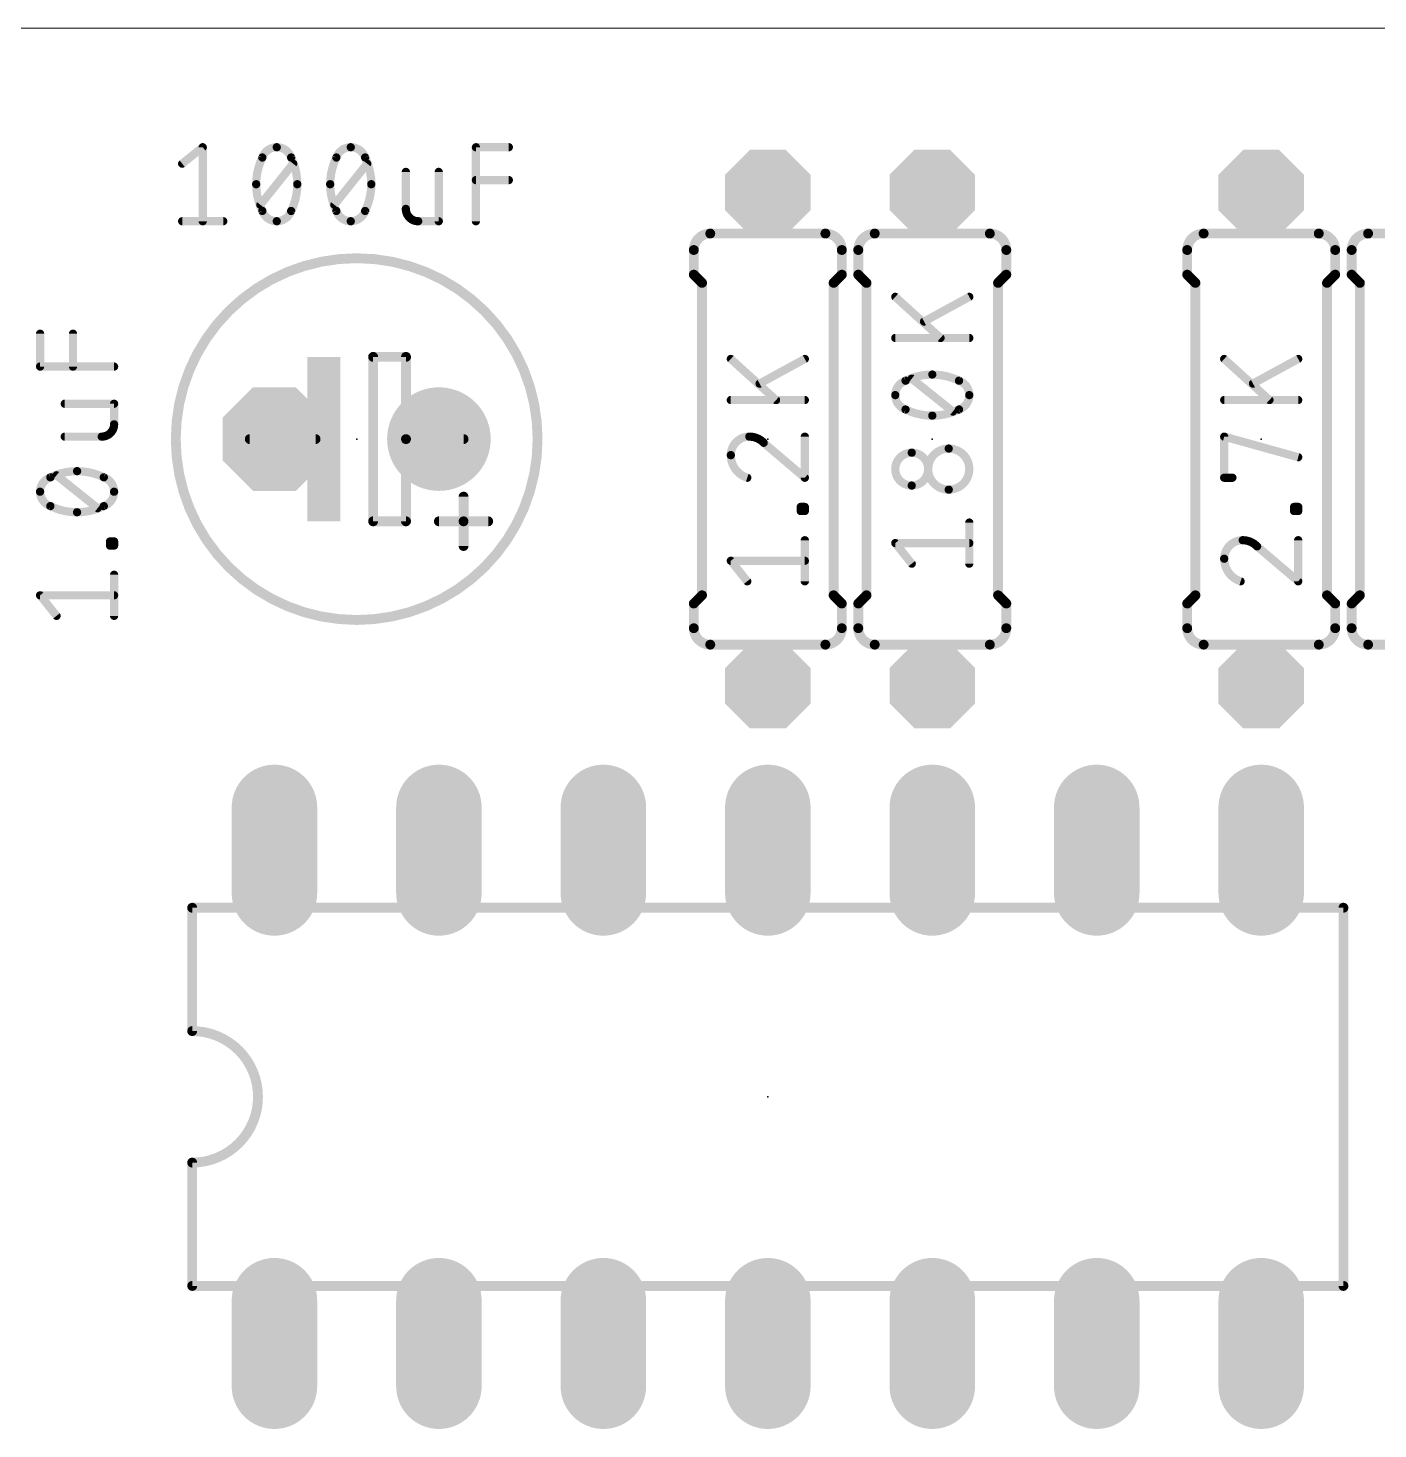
# Model space of a CAD drawing. Extents: x -0.1 to 59.2, y 0 to 90.2.
# Drawn here: x 19.69 to 40.54, y 68.53 to 90.17 of the extents above; entities that cross this region are included whole.
import ezdxf

# ---------------------------------------------------------------- set-up
doc = ezdxf.new("R2010")
doc.units = 0
for name, color, linetype in [('17', 110, 'CONTINUOUS'), ('20', 31, 'CONTINUOUS'), ('21', 253, 'CONTINUOUS'), ('23', 53, 'CONTINUOUS'), ('27', 253, 'CONTINUOUS'), ('51', 253, 'CONTINUOUS')]:
    doc.layers.add(name, color=color, linetype=linetype)

# ---------------------------------------------------------------- blocks, each defined once
blk = doc.blocks.new('RECT')
blk.add_solid([(-0.5, -0.5), (0.5, -0.5), (-0.5, 0.5), (0.5, 0.5)])
blk = doc.blocks.new('ROUNDP')
at = {"const_width": 0.5}
blk.add_lwpolyline([(0, -0.25, 1), (0, 0.25, 1), (0, -0.25)], format="xyb", dxfattribs=at)
blk = doc.blocks.new('OCTAGONP')
at = {"const_width": 0.5}
blk.add_lwpolyline([(-0.25, -0.1036), (-0.25, 0.1036), (-0.1036, 0.25), (0.1036, 0.25), (0.25, 0.1036), (0.25, -0.1036), (0.1036, -0.25), (-0.1036, -0.25), (-0.25, -0.1036), (-0.25, 0.1036)], dxfattribs=at)
blk = doc.blocks.new('LONGP100')
at = {"const_width": 1}
blk.add_lwpolyline([(-0.5, 0), (0.5, 0)], dxfattribs=at)
at = {"const_width": 0.5}
for points in [[(-0.5, 0.25, 1), (-0.5, -0.25)], [(0.5, -0.25, 1), (0.5, 0.25)]]:
    blk.add_lwpolyline(points, format="xyb", dxfattribs=at)

msp = doc.modelspace()

# ---------------------------------------------------------------- linework, layer by layer
at = {"layer": '20'}
msp.add_line((59.055, 90.17), (0, 90.16), dxfattribs=at)
at = {"layer": '21'}
for points, const_width in [([(30.226, 86.995, 0.4142), (29.972, 86.741)], 0.1524), ([(30.226, 86.9569, 1), (30.226, 87.0331)], 0.0762), ([(32.258, 86.741, 0.4142), (32.004, 86.995)], 0.1524), ([(32.004, 87.0331, 1), (32.004, 86.9569)], 0.0762), ([(32.766, 86.995, 0.4142), (32.512, 86.741)], 0.1524), ([(32.766, 86.9569, 1), (32.766, 87.0331)], 0.0762), ([(34.798, 86.741, 0.4142), (34.544, 86.995)], 0.1524), ([(34.544, 87.0331, 1), (34.544, 86.9569)], 0.0762), ([(37.846, 86.995, 0.4142), (37.592, 86.741)], 0.1524), ([(37.846, 86.9569, 1), (37.846, 87.0331)], 0.0762), ([(39.878, 86.741, 0.4142), (39.624, 86.995)], 0.1524), ([(39.624, 87.0331, 1), (39.624, 86.9569)], 0.0762), ([(40.386, 86.995, 0.4142), (40.132, 86.741)], 0.1524), ([(40.386, 86.9569, 1), (40.386, 87.0331)], 0.0762), ([(30.0101, 86.741, 1), (29.9339, 86.741)], 0.0762), ([(32.2961, 86.741, 1), (32.2199, 86.741)], 0.0762), ([(32.5501, 86.741, 1), (32.4739, 86.741)], 0.0762), ([(34.8361, 86.741, 1), (34.7599, 86.741)], 0.0762), ([(37.6301, 86.741, 1), (37.5539, 86.741)], 0.0762), ([(39.9161, 86.741, 1), (39.8399, 86.741)], 0.0762), ([(40.1701, 86.741, 1), (40.0939, 86.741)], 0.0762), ([(24.765, 81.026, 1), (24.765, 86.614, 1), (24.765, 81.026)], 0.1524), ([(29.9339, 86.741, 1), (30.0101, 86.741)], 0.0762), ([(32.2199, 86.741, 1), (32.2961, 86.741)], 0.0762), ([(32.4739, 86.741, 1), (32.5501, 86.741)], 0.0762), ([(34.7599, 86.741, 1), (34.8361, 86.741)], 0.0762), ([(37.5539, 86.741, 1), (37.6301, 86.741)], 0.0762), ([(39.8399, 86.741, 1), (39.9161, 86.741)], 0.0762), ([(40.0939, 86.741, 1), (40.1701, 86.741)], 0.0762), ([(29.9339, 86.36, 1), (30.0101, 86.36)], 0.0762), ([(29.9989, 86.3869, 1), (29.9451, 86.3331)], 0.0762), ([(32.2199, 86.36, 1), (32.2961, 86.36)], 0.0762), ([(32.2849, 86.3331, 1), (32.2311, 86.3869)], 0.0762), ([(32.4739, 86.36, 1), (32.5501, 86.36)], 0.0762), ([(32.5389, 86.3869, 1), (32.4851, 86.3331)], 0.0762), ([(34.7599, 86.36, 1), (34.8361, 86.36)], 0.0762), ([(34.8249, 86.3331, 1), (34.7711, 86.3869)], 0.0762), ([(37.5539, 86.36, 1), (37.6301, 86.36)], 0.0762), ([(37.6189, 86.3869, 1), (37.5651, 86.3331)], 0.0762), ([(39.8399, 86.36, 1), (39.9161, 86.36)], 0.0762), ([(39.9049, 86.3331, 1), (39.8511, 86.3869)], 0.0762), ([(40.0939, 86.36, 1), (40.1701, 86.36)], 0.0762), ([(40.1589, 86.3869, 1), (40.1051, 86.3331)], 0.0762), ([(30.1371, 86.233, 1), (30.0609, 86.233)], 0.0762), ([(30.0721, 86.2061, 1), (30.1259, 86.2599)], 0.0762), ([(32.1691, 86.233, 1), (32.0929, 86.233)], 0.0762), ([(32.1041, 86.2599, 1), (32.1579, 86.2061)], 0.0762), ([(32.6771, 86.233, 1), (32.6009, 86.233)], 0.0762), ([(32.6121, 86.2061, 1), (32.6659, 86.2599)], 0.0762), ([(34.7091, 86.233, 1), (34.6329, 86.233)], 0.0762), ([(34.6441, 86.2599, 1), (34.6979, 86.2061)], 0.0762), ([(37.7571, 86.233, 1), (37.6809, 86.233)], 0.0762), ([(37.6921, 86.2061, 1), (37.7459, 86.2599)], 0.0762), ([(39.7891, 86.233, 1), (39.7129, 86.233)], 0.0762), ([(39.7241, 86.2599, 1), (39.7779, 86.2061)], 0.0762), ([(40.2971, 86.233, 1), (40.2209, 86.233)], 0.0762), ([(40.2321, 86.2061, 1), (40.2859, 86.2599)], 0.0762), ([(26.4541, 82.931, 1), (26.3779, 82.931)], 0.0762), ([(26.035, 82.5881, 1), (26.035, 82.5119)], 0.0762), ([(26.416, 82.5881, 1), (26.416, 82.5119)], 0.0762), ([(26.4541, 82.55, 1), (26.3779, 82.55)], 0.0762), ([(26.3779, 82.55, 1), (26.4541, 82.55)], 0.0762), ([(26.416, 82.5119, 1), (26.416, 82.5881)], 0.0762), ([(26.797, 82.5119, 1), (26.797, 82.5881)], 0.0762), ([(26.3779, 82.169, 1), (26.4541, 82.169)], 0.0762), ([(30.0609, 81.407, 1), (30.1371, 81.407)], 0.0762), ([(30.1259, 81.3801, 1), (30.0721, 81.4339)], 0.0762), ([(32.0929, 81.407, 1), (32.1691, 81.407)], 0.0762), ([(32.1579, 81.4339, 1), (32.1041, 81.3801)], 0.0762), ([(32.6009, 81.407, 1), (32.6771, 81.407)], 0.0762), ([(32.6659, 81.3801, 1), (32.6121, 81.4339)], 0.0762), ([(34.6329, 81.407, 1), (34.7091, 81.407)], 0.0762), ([(34.6979, 81.4339, 1), (34.6441, 81.3801)], 0.0762), ([(37.6809, 81.407, 1), (37.7571, 81.407)], 0.0762), ([(37.7459, 81.3801, 1), (37.6921, 81.4339)], 0.0762), ([(39.7129, 81.407, 1), (39.7891, 81.407)], 0.0762), ([(39.7779, 81.4339, 1), (39.7241, 81.3801)], 0.0762), ([(40.2209, 81.407, 1), (40.2971, 81.407)], 0.0762), ([(40.2859, 81.3801, 1), (40.2321, 81.4339)], 0.0762), ([(30.0101, 81.28, 1), (29.9339, 81.28)], 0.0762), ([(29.9451, 81.3069, 1), (29.9989, 81.2531)], 0.0762), ([(32.2961, 81.28, 1), (32.2199, 81.28)], 0.0762), ([(32.2311, 81.2531, 1), (32.2849, 81.3069)], 0.0762), ([(32.5501, 81.28, 1), (32.4739, 81.28)], 0.0762), ([(32.4851, 81.3069, 1), (32.5389, 81.2531)], 0.0762), ([(34.8361, 81.28, 1), (34.7599, 81.28)], 0.0762), ([(34.7711, 81.2531, 1), (34.8249, 81.3069)], 0.0762), ([(37.6301, 81.28, 1), (37.5539, 81.28)], 0.0762), ([(37.5651, 81.3069, 1), (37.6189, 81.2531)], 0.0762), ([(39.9161, 81.28, 1), (39.8399, 81.28)], 0.0762), ([(39.8511, 81.2531, 1), (39.9049, 81.3069)], 0.0762), ([(40.1701, 81.28, 1), (40.0939, 81.28)], 0.0762), ([(40.1051, 81.3069, 1), (40.1589, 81.2531)], 0.0762), ([(29.972, 80.899, 0.4142), (30.226, 80.645)], 0.1524), ([(30.0101, 80.899, 1), (29.9339, 80.899)], 0.0762), ([(29.9339, 80.899, 1), (30.0101, 80.899)], 0.0762), ([(32.004, 80.645, 0.4142), (32.258, 80.899)], 0.1524), ([(32.2961, 80.899, 1), (32.2199, 80.899)], 0.0762), ([(32.2199, 80.899, 1), (32.2961, 80.899)], 0.0762), ([(32.512, 80.899, 0.4142), (32.766, 80.645)], 0.1524), ([(32.5501, 80.899, 1), (32.4739, 80.899)], 0.0762), ([(32.4739, 80.899, 1), (32.5501, 80.899)], 0.0762), ([(34.544, 80.645, 0.4142), (34.798, 80.899)], 0.1524), ([(34.8361, 80.899, 1), (34.7599, 80.899)], 0.0762), ([(34.7599, 80.899, 1), (34.8361, 80.899)], 0.0762), ([(37.592, 80.899, 0.4142), (37.846, 80.645)], 0.1524), ([(37.6301, 80.899, 1), (37.5539, 80.899)], 0.0762), ([(37.5539, 80.899, 1), (37.6301, 80.899)], 0.0762), ([(39.624, 80.645, 0.4142), (39.878, 80.899)], 0.1524), ([(39.9161, 80.899, 1), (39.8399, 80.899)], 0.0762), ([(39.8399, 80.899, 1), (39.9161, 80.899)], 0.0762), ([(40.132, 80.899, 0.4142), (40.386, 80.645)], 0.1524), ([(40.1701, 80.899, 1), (40.0939, 80.899)], 0.0762), ([(40.0939, 80.899, 1), (40.1701, 80.899)], 0.0762), ([(30.226, 80.6069, 1), (30.226, 80.6831)], 0.0762), ([(32.004, 80.6831, 1), (32.004, 80.6069)], 0.0762), ([(32.766, 80.6069, 1), (32.766, 80.6831)], 0.0762), ([(34.544, 80.6831, 1), (34.544, 80.6069)], 0.0762), ([(37.846, 80.6069, 1), (37.846, 80.6831)], 0.0762), ([(39.624, 80.6831, 1), (39.624, 80.6069)], 0.0762), ([(40.386, 80.6069, 1), (40.386, 80.6831)], 0.0762), ([(22.225, 76.6191, 1), (22.225, 76.5429)], 0.0762), ([(22.2631, 76.581, 1), (22.1869, 76.581)], 0.0762), ([(40.0431, 76.581, 1), (39.9669, 76.581)], 0.0762), ([(40.005, 76.5429, 1), (40.005, 76.6191)], 0.0762), ([(22.225, 72.644, 1), (22.225, 74.676)], 0.1524), ([(22.225, 74.7141, 1), (22.225, 74.6379)], 0.0762), ([(22.1869, 74.676, 1), (22.2631, 74.676)], 0.0762), ([(22.2631, 72.644, 1), (22.1869, 72.644)], 0.0762), ([(22.225, 72.6821, 1), (22.225, 72.6059)], 0.0762), ([(22.225, 70.7771, 1), (22.225, 70.7009)], 0.0762), ([(22.1869, 70.739, 1), (22.2631, 70.739)], 0.0762), ([(39.9669, 70.739, 1), (40.0431, 70.739)], 0.0762), ([(40.005, 70.7009, 1), (40.005, 70.7771)], 0.0762)]:
    msp.add_lwpolyline(points, format="xyb", dxfattribs=dict(at, const_width=const_width))
at = {"layer": '21', "const_width": 0.1524}
for points in [[(29.972, 86.741), (29.972, 86.36)], [(32.258, 86.741), (32.258, 86.36)], [(32.512, 86.741), (32.512, 86.36)], [(34.798, 86.741), (34.798, 86.36)], [(37.592, 86.741), (37.592, 86.36)], [(39.878, 86.741), (39.878, 86.36)], [(40.132, 86.741), (40.132, 86.36)], [(30.099, 86.233), (29.972, 86.36)], [(32.131, 86.233), (32.258, 86.36)], [(32.639, 86.233), (32.512, 86.36)], [(34.671, 86.233), (34.798, 86.36)], [(37.719, 86.233), (37.592, 86.36)], [(39.751, 86.233), (39.878, 86.36)], [(40.259, 86.233), (40.132, 86.36)], [(30.099, 86.233), (30.099, 81.407)], [(32.131, 86.233), (32.131, 81.407)], [(32.639, 81.407), (32.639, 86.233)], [(34.671, 81.407), (34.671, 86.233)], [(37.719, 86.233), (37.719, 81.407)], [(39.751, 86.233), (39.751, 81.407)], [(40.259, 86.233), (40.259, 81.407)], [(26.416, 82.931), (26.416, 82.55)], [(26.416, 82.55), (26.035, 82.55)], [(26.797, 82.55), (26.416, 82.55)], [(26.416, 82.55), (26.416, 82.169)], [(30.099, 81.407), (29.972, 81.28)], [(32.131, 81.407), (32.258, 81.28)], [(32.639, 81.407), (32.512, 81.28)], [(34.671, 81.407), (34.798, 81.28)], [(37.719, 81.407), (37.592, 81.28)], [(39.751, 81.407), (39.878, 81.28)], [(40.259, 81.407), (40.132, 81.28)], [(29.972, 80.899), (29.972, 81.28)], [(32.258, 80.899), (32.258, 81.28)], [(32.512, 80.899), (32.512, 81.28)], [(34.798, 80.899), (34.798, 81.28)], [(37.592, 80.899), (37.592, 81.28)], [(39.878, 80.899), (39.878, 81.28)], [(40.132, 80.899), (40.132, 81.28)], [(40.005, 76.581), (22.225, 76.581)], [(22.225, 76.581), (22.225, 74.676)], [(40.005, 76.581), (40.005, 70.739)], [(22.225, 70.739), (22.225, 72.644)], [(22.225, 70.739), (40.005, 70.739)]]:
    msp.add_lwpolyline(points, dxfattribs=at)
at = {"layer": '23'}
for p in [(24.765, 83.82), (31.115, 83.82), (33.655, 83.82), (38.735, 83.82), (31.115, 73.66)]:
    msp.add_point(p, dxfattribs=at)
at = {"layer": '27', "const_width": 0.127}
for points in [[(22.0701, 88.0745), (22.3876, 88.3285)], [(22.3876, 88.3285), (22.3876, 87.1855)], [(26.6065, 87.1855), (26.6065, 88.3285)], [(26.6065, 88.3285), (27.1145, 88.3285)], [(23.2766, 87.4395), (23.7846, 88.0745)], [(24.4196, 87.4395), (24.9276, 88.0745)], [(25.5245, 87.9475), (25.5245, 87.376)], [(26.0325, 87.1855), (26.0325, 87.9475)], [(26.6065, 87.8205), (27.1145, 87.8205)], [(22.0701, 87.1855), (22.7051, 87.1855)], [(25.715, 87.1855), (26.0325, 87.1855)], [(33.0835, 86.0171), (33.782, 85.3821)], [(34.2265, 86.0171), (33.528, 85.6361)], [(19.8755, 84.9401), (19.8755, 85.4481)], [(20.3835, 84.9401), (20.3835, 85.4481)], [(34.2265, 85.3821), (33.0835, 85.3821)], [(30.5435, 85.0583), (31.242, 84.4233)], [(31.6865, 85.0583), (30.988, 84.6773)], [(38.1635, 85.0583), (38.862, 84.4233)], [(39.3065, 85.0583), (38.608, 84.6773)], [(21.0185, 84.9401), (19.8755, 84.9401)], [(33.9725, 84.2455), (33.3375, 84.7535)], [(21.0185, 84.3661), (20.2565, 84.3661)], [(21.0185, 84.0486), (21.0185, 84.3661)], [(31.6865, 84.4233), (30.5435, 84.4233)], [(39.3065, 84.4233), (38.1635, 84.4233)], [(20.2565, 83.8581), (20.828, 83.8581)], [(31.0515, 83.7629), (31.6865, 83.2231)], [(31.6865, 83.2231), (31.6865, 83.8581)], [(38.1635, 83.2231), (38.1635, 83.8581)], [(38.1635, 83.8581), (39.3065, 83.5406)], [(20.7645, 82.7532), (20.1295, 83.2612)], [(38.2905, 83.2231), (38.1635, 83.2231)], [(31.623, 82.7088), (31.623, 82.7722)], [(31.623, 82.7722), (31.6865, 82.7722)], [(31.6865, 82.7088), (31.623, 82.7088)], [(31.6865, 82.7722), (31.6865, 82.7088)], [(39.243, 82.7088), (39.243, 82.7722)], [(39.243, 82.7722), (39.3065, 82.7722)], [(39.3065, 82.7088), (39.243, 82.7088)], [(39.3065, 82.7722), (39.3065, 82.7088)], [(34.2265, 81.8959), (34.2265, 82.531)], [(20.955, 82.1754), (20.955, 82.2388)], [(20.955, 82.2388), (21.0185, 82.2388)], [(21.0185, 82.1754), (20.955, 82.1754)], [(21.0185, 82.2388), (21.0185, 82.1754)], [(31.6865, 81.6229), (31.6865, 82.2579)], [(33.3375, 81.8959), (33.0835, 82.2135)], [(33.0835, 82.2135), (34.2265, 82.2135)], [(39.3065, 81.6229), (39.3065, 82.2579)], [(38.6715, 82.1626), (39.3065, 81.6229)], [(30.7975, 81.6229), (30.5435, 81.9404)], [(30.5435, 81.9404), (31.6865, 81.9404)], [(21.0185, 81.0895), (21.0185, 81.7245)], [(20.1295, 81.0895), (19.8755, 81.407)], [(19.8755, 81.407), (21.0185, 81.407)]]:
    msp.add_lwpolyline(points, dxfattribs=at)
at = {"layer": '27'}
for points, const_width in [([(22.4193, 88.3285, 1), (22.3558, 88.3285)], 0.0635), ([(22.4074, 88.3037, 1), (22.3677, 88.3533)], 0.0635), ([(23.5306, 88.3285, 0.3205), (23.3083, 88.1698)], 0.127), ([(23.7528, 88.1698, 0.3205), (23.5306, 88.3285)], 0.127), ([(23.5306, 88.3603, 1), (23.5306, 88.2968)], 0.0635), ([(23.5306, 88.2968, 1), (23.5306, 88.3603)], 0.0635), ([(24.6736, 88.3285, 0.3205), (24.4513, 88.1698)], 0.127), ([(24.8958, 88.1698, 0.3205), (24.6736, 88.3285)], 0.127), ([(24.6736, 88.3603, 1), (24.6736, 88.2968)], 0.0635), ([(24.6736, 88.2968, 1), (24.6736, 88.3603)], 0.0635), ([(26.6065, 88.3603, 1), (26.6065, 88.2968)], 0.0635), ([(26.6382, 88.3285, 1), (26.5748, 88.3285)], 0.0635), ([(27.1145, 88.2968, 1), (27.1145, 88.3603)], 0.0635), ([(22.0502, 88.0993, 1), (22.0899, 88.0497)], 0.0635), ([(23.3083, 88.1698, 0.1139), (23.2131, 87.757)], 0.127), ([(23.2783, 88.18, 1), (23.3383, 88.1595)], 0.0635), ([(23.3369, 88.1558, 1), (23.2798, 88.1837)], 0.0635), ([(23.8481, 87.757, 0.1139), (23.7528, 88.1698)], 0.127), ([(23.7814, 88.1837, 1), (23.7243, 88.1558)], 0.0635), ([(23.7228, 88.1595, 1), (23.7828, 88.18)], 0.0635), ([(23.8094, 88.0547, 1), (23.7598, 88.0943)], 0.0635), ([(24.4513, 88.1698, 0.1139), (24.3561, 87.757)], 0.127), ([(24.4213, 88.18, 1), (24.4813, 88.1595)], 0.0635), ([(24.4799, 88.1558, 1), (24.4228, 88.1837)], 0.0635), ([(24.9911, 87.757, 0.1139), (24.8958, 88.1698)], 0.127), ([(24.9244, 88.1837, 1), (24.8673, 88.1558)], 0.0635), ([(24.8658, 88.1595, 1), (24.9258, 88.18)], 0.0635), ([(24.9524, 88.0547, 1), (24.9028, 88.0943)], 0.0635), ([(25.5562, 87.9475, 1), (25.4927, 87.9475)], 0.0635), ([(26.0642, 87.9475, 1), (26.0007, 87.9475)], 0.0635), ([(26.6065, 87.8523, 1), (26.6065, 87.7888)], 0.0635), ([(27.1145, 87.7888, 1), (27.1145, 87.8523)], 0.0635), ([(23.2131, 87.757, 0.1139), (23.3083, 87.3443)], 0.127), ([(23.2448, 87.757, 1), (23.1813, 87.757)], 0.0635), ([(23.1813, 87.757, 1), (23.2448, 87.757)], 0.0635), ([(23.7528, 87.3443, 0.1139), (23.8481, 87.757)], 0.127), ([(23.8798, 87.757, 1), (23.8163, 87.757)], 0.0635), ([(23.8163, 87.757, 1), (23.8798, 87.757)], 0.0635), ([(24.3561, 87.757, 0.1139), (24.4513, 87.3443)], 0.127), ([(24.3878, 87.757, 1), (24.3243, 87.757)], 0.0635), ([(24.3243, 87.757, 1), (24.3878, 87.757)], 0.0635), ([(24.8958, 87.3443, 0.1139), (24.9911, 87.757)], 0.127), ([(25.0228, 87.757, 1), (24.9593, 87.757)], 0.0635), ([(24.9593, 87.757, 1), (25.0228, 87.757)], 0.0635), ([(23.2518, 87.4593, 1), (23.3014, 87.4197)], 0.0635), ([(24.3948, 87.4593, 1), (24.4444, 87.4197)], 0.0635), ([(25.5245, 87.376, 0.4142), (25.715, 87.1855)], 0.127), ([(25.5562, 87.376, 1), (25.4927, 87.376)], 0.0635), ([(22.0701, 87.2173, 1), (22.0701, 87.1538)], 0.0635), ([(22.3558, 87.1855, 1), (22.4193, 87.1855)], 0.0635), ([(22.7051, 87.1538, 1), (22.7051, 87.2173)], 0.0635), ([(23.3083, 87.3443, 0.3205), (23.5306, 87.1855)], 0.127), ([(23.3383, 87.3545, 1), (23.2783, 87.334)], 0.0635), ([(23.2798, 87.3303, 1), (23.3369, 87.3582)], 0.0635), ([(23.5306, 87.1855, 0.3205), (23.7528, 87.3443)], 0.127), ([(23.5306, 87.2173, 1), (23.5306, 87.1538)], 0.0635), ([(23.5306, 87.1538, 1), (23.5306, 87.2173)], 0.0635), ([(23.7243, 87.3582, 1), (23.7814, 87.3303)], 0.0635), ([(23.7828, 87.334, 1), (23.7228, 87.3545)], 0.0635), ([(24.4513, 87.3443, 0.3205), (24.6736, 87.1855)], 0.127), ([(24.4813, 87.3545, 1), (24.4213, 87.334)], 0.0635), ([(24.4228, 87.3303, 1), (24.4799, 87.3582)], 0.0635), ([(24.6736, 87.1855, 0.3205), (24.8958, 87.3443)], 0.127), ([(24.6736, 87.2173, 1), (24.6736, 87.1538)], 0.0635), ([(24.6736, 87.1538, 1), (24.6736, 87.2173)], 0.0635), ([(24.8673, 87.3582, 1), (24.9244, 87.3303)], 0.0635), ([(24.9258, 87.334, 1), (24.8658, 87.3545)], 0.0635), ([(25.4927, 87.376, 1), (25.5562, 87.376)], 0.0635), ([(25.715, 87.2173, 1), (25.715, 87.1538)], 0.0635), ([(25.715, 87.1538, 1), (25.715, 87.2173)], 0.0635), ([(26.0007, 87.1855, 1), (26.0642, 87.1855)], 0.0635), ([(26.0325, 87.1538, 1), (26.0325, 87.2173)], 0.0635), ([(26.5748, 87.1855, 1), (26.6382, 87.1855)], 0.0635), ([(33.1049, 86.0406, 1), (33.0621, 85.9936)], 0.0635), ([(34.2417, 85.9892, 1), (34.2113, 86.045)], 0.0635), ([(19.9073, 85.4481, 1), (19.8438, 85.4481)], 0.0635), ([(20.4153, 85.4481, 1), (20.3518, 85.4481)], 0.0635), ([(33.5128, 85.664, 1), (33.5432, 85.6082)], 0.0635), ([(33.0835, 85.4139, 1), (33.0835, 85.3504)], 0.0635), ([(33.7606, 85.3586, 1), (33.8034, 85.4056)], 0.0635), ([(34.2265, 85.3504, 1), (34.2265, 85.4139)], 0.0635), ([(30.5649, 85.0817, 1), (30.5221, 85.0348)], 0.0635), ([(31.7017, 85.0304, 1), (31.6713, 85.0861)], 0.0635), ([(38.1849, 85.0817, 1), (38.1421, 85.0348)], 0.0635), ([(39.3217, 85.0304, 1), (39.2913, 85.0861)], 0.0635), ([(19.8755, 84.9719, 1), (19.8755, 84.9084)], 0.0635), ([(19.8438, 84.9401, 1), (19.9073, 84.9401)], 0.0635), ([(20.3518, 84.9401, 1), (20.4153, 84.9401)], 0.0635), ([(21.0185, 84.9084, 1), (21.0185, 84.9719)], 0.0635), ([(33.655, 84.817, 0.1139), (33.2422, 84.7217)], 0.127), ([(34.0678, 84.7217, 0.1139), (33.655, 84.817)], 0.127), ([(33.655, 84.8487, 1), (33.655, 84.7852)], 0.0635), ([(33.655, 84.7852, 1), (33.655, 84.8487)], 0.0635), ([(30.9728, 84.7051, 1), (31.0032, 84.6494)], 0.0635), ([(33.2422, 84.7217, 0.3205), (33.0835, 84.4995)], 0.127), ([(33.2283, 84.7502, 1), (33.2562, 84.6932)], 0.0635), ([(33.2525, 84.6917, 1), (33.232, 84.7517)], 0.0635), ([(33.3573, 84.7782, 1), (33.3177, 84.7287)], 0.0635), ([(34.2265, 84.4995, 0.3205), (34.0678, 84.7217)], 0.127), ([(34.078, 84.7517, 1), (34.0575, 84.6917)], 0.0635), ([(34.0538, 84.6932, 1), (34.0817, 84.7502)], 0.0635), ([(38.5928, 84.7051, 1), (38.6232, 84.6494)], 0.0635), ([(20.2565, 84.3979, 1), (20.2565, 84.3344)], 0.0635), ([(21.0502, 84.3661, 1), (20.9868, 84.3661)], 0.0635), ([(21.0185, 84.3344, 1), (21.0185, 84.3979)], 0.0635), ([(30.5435, 84.455, 1), (30.5435, 84.3915)], 0.0635), ([(31.2206, 84.3998, 1), (31.2634, 84.4467)], 0.0635), ([(31.6865, 84.3915, 1), (31.6865, 84.455)], 0.0635), ([(33.0835, 84.4995, 0.3205), (33.2422, 84.2772)], 0.127), ([(33.1153, 84.4994, 1), (33.0517, 84.4995)], 0.0635), ([(33.0517, 84.4994, 1), (33.1153, 84.4995)], 0.0635), ([(34.0678, 84.2772, 0.3205), (34.2265, 84.4995)], 0.127), ([(34.2583, 84.4995, 1), (34.1947, 84.4994)], 0.0635), ([(34.1947, 84.4995, 1), (34.2583, 84.4994)], 0.0635), ([(38.1635, 84.455, 1), (38.1635, 84.3915)], 0.0635), ([(38.8406, 84.3998, 1), (38.8834, 84.4467)], 0.0635), ([(39.3065, 84.3915, 1), (39.3065, 84.455)], 0.0635), ([(33.2422, 84.2772, 0.1139), (33.655, 84.182)], 0.127), ([(33.2562, 84.3057, 1), (33.2283, 84.2487)], 0.0635), ([(33.232, 84.2472, 1), (33.2525, 84.3072)], 0.0635), ([(33.655, 84.182, 0.1139), (34.0678, 84.2772)], 0.127), ([(33.655, 84.2137, 1), (33.655, 84.1502)], 0.0635), ([(33.655, 84.1502, 1), (33.655, 84.2137)], 0.0635), ([(33.9527, 84.2207, 1), (33.9923, 84.2702)], 0.0635), ([(34.0575, 84.3072, 1), (34.078, 84.2472)], 0.0635), ([(34.0817, 84.2487, 1), (34.0538, 84.3057)], 0.0635), ([(20.828, 83.8581, 0.4142), (21.0185, 84.0486)], 0.127), ([(21.0502, 84.0486, 1), (20.9868, 84.0486)], 0.0635), ([(20.9868, 84.0486, 1), (21.0502, 84.0486)], 0.0635), ([(20.2565, 83.8899, 1), (20.2565, 83.8264)], 0.0635), ([(20.828, 83.8899, 1), (20.828, 83.8264)], 0.0635), ([(20.828, 83.8264, 1), (20.828, 83.8899)], 0.0635), ([(30.8293, 83.8581, 0.4142), (30.5435, 83.5724)], 0.127), ([(31.0515, 83.7629, 0.2053), (30.8293, 83.8581)], 0.127), ([(30.8292, 83.8898, 1), (30.8293, 83.8264)], 0.0635), ([(30.8293, 83.8264, 1), (30.8293, 83.8899)], 0.0635), ([(31.0721, 83.787, 1), (31.0309, 83.7387)], 0.0635), ([(31.0285, 83.741, 1), (31.0745, 83.7847)], 0.0635), ([(31.7183, 83.8581, 1), (31.6548, 83.8581)], 0.0635), ([(38.1953, 83.8581, 1), (38.1317, 83.8581)], 0.0635), ([(38.172, 83.8887, 1), (38.155, 83.8275)], 0.0635), ([(30.5435, 83.5724, 0.3252), (30.7975, 83.2231)], 0.127), ([(30.5753, 83.5723, 1), (30.5118, 83.5724)], 0.0635), ([(30.5118, 83.5724, 1), (30.5753, 83.5724)], 0.0635), ([(33.3375, 83.6105, 1), (33.3375, 83.1025)], 0.127), ([(33.3375, 83.1025, 1), (33.3375, 83.6105)], 0.127), ([(33.3375, 83.6422, 1), (33.3375, 83.5787)], 0.0635), ([(33.3375, 83.5787, 1), (33.3375, 83.6422)], 0.0635), ([(33.909, 83.674, 1), (33.909, 83.0389)], 0.127), ([(33.909, 83.0389, 1), (33.909, 83.674)], 0.127), ([(33.909, 83.7057, 1), (33.909, 83.6422)], 0.0635), ([(33.909, 83.6422, 1), (33.909, 83.7057)], 0.0635), ([(39.298, 83.51, 1), (39.315, 83.5712)], 0.0635), ([(20.447, 83.3247, 0.1139), (20.0343, 83.2294)], 0.127), ([(20.1493, 83.286, 1), (20.1097, 83.2364)], 0.0635), ([(20.8598, 83.2294, 0.1139), (20.447, 83.3247)], 0.127), ([(20.447, 83.3565, 1), (20.447, 83.293)], 0.0635), ([(20.447, 83.293, 1), (20.447, 83.3565)], 0.0635), ([(20.0343, 83.2294, 0.3205), (19.8755, 83.0072)], 0.127), ([(20.0203, 83.258, 1), (20.0482, 83.2009)], 0.0635), ([(20.0445, 83.1994, 1), (20.024, 83.2595)], 0.0635), ([(20.87, 83.2595, 1), (20.8495, 83.1994)], 0.0635), ([(21.0185, 83.0072, 0.3205), (20.8598, 83.2294)], 0.127), ([(20.8458, 83.2009, 1), (20.8737, 83.258)], 0.0635), ([(30.7877, 83.1929, 1), (30.8073, 83.2533)], 0.0635), ([(31.6548, 83.2231, 1), (31.7183, 83.2231)], 0.0635), ([(31.6659, 83.1989, 1), (31.7071, 83.2473)], 0.0635), ([(33.3375, 83.1342, 1), (33.3375, 83.0707)], 0.0635), ([(33.3375, 83.0707, 1), (33.3375, 83.1342)], 0.0635), ([(33.909, 83.0707, 1), (33.909, 83.0072)], 0.0635), ([(33.909, 83.0072, 1), (33.909, 83.0707)], 0.0635), ([(38.1635, 83.2549, 1), (38.1635, 83.1913)], 0.0635), ([(38.1317, 83.2231, 1), (38.1953, 83.2231)], 0.0635), ([(38.2905, 83.1913, 1), (38.2905, 83.2549)], 0.0635), ([(19.8755, 83.0072, 0.3205), (20.0343, 82.785)], 0.127), ([(19.9073, 83.0072, 1), (19.8438, 83.0072)], 0.0635), ([(19.8438, 83.0072, 1), (19.9073, 83.0072)], 0.0635), ([(20.8598, 82.785, 0.3205), (21.0185, 83.0072)], 0.127), ([(21.0502, 83.0072, 1), (20.9868, 83.0072)], 0.0635), ([(20.9868, 83.0072, 1), (21.0502, 83.0072)], 0.0635), ([(20.0482, 82.8135, 1), (20.0203, 82.7564)], 0.0635), ([(20.0343, 82.785, 0.1139), (20.447, 82.6897)], 0.127), ([(20.024, 82.7549, 1), (20.0445, 82.815)], 0.0635), ([(20.447, 82.7215, 1), (20.447, 82.6579)], 0.0635), ([(20.447, 82.6897, 0.1139), (20.8598, 82.785)], 0.127), ([(20.447, 82.6579, 1), (20.447, 82.7215)], 0.0635), ([(20.7447, 82.7284, 1), (20.7843, 82.778)], 0.0635), ([(20.8495, 82.815, 1), (20.87, 82.7549)], 0.0635), ([(20.8737, 82.7564, 1), (20.8458, 82.8135)], 0.0635), ([(31.623, 82.804, 1), (31.623, 82.7405)], 0.0635), ([(31.6547, 82.7722, 1), (31.5913, 82.7722)], 0.0635), ([(31.623, 82.7405, 1), (31.623, 82.677)], 0.0635), ([(31.5913, 82.7088, 1), (31.6547, 82.7088)], 0.0635), ([(31.7183, 82.7722, 1), (31.6548, 82.7722)], 0.0635), ([(31.6548, 82.7088, 1), (31.7183, 82.7088)], 0.0635), ([(31.6865, 82.7405, 1), (31.6865, 82.804)], 0.0635), ([(31.6865, 82.677, 1), (31.6865, 82.7405)], 0.0635), ([(39.2748, 82.7722, 1), (39.2112, 82.7722)], 0.0635), ([(39.2112, 82.7088, 1), (39.2748, 82.7088)], 0.0635), ([(39.243, 82.804, 1), (39.243, 82.7405)], 0.0635), ([(39.243, 82.7405, 1), (39.243, 82.677)], 0.0635), ([(39.3383, 82.7722, 1), (39.2747, 82.7722)], 0.0635), ([(39.2747, 82.7088, 1), (39.3383, 82.7088)], 0.0635), ([(39.3065, 82.7405, 1), (39.3065, 82.804)], 0.0635), ([(39.3065, 82.677, 1), (39.3065, 82.7405)], 0.0635), ([(34.2583, 82.531, 1), (34.1947, 82.531)], 0.0635), ([(20.955, 82.2706, 1), (20.955, 82.2071)], 0.0635), ([(20.955, 82.2071, 1), (20.955, 82.1436)], 0.0635), ([(20.9868, 82.2388, 1), (20.9233, 82.2388)], 0.0635), ([(21.0502, 82.2388, 1), (20.9868, 82.2388)], 0.0635), ([(21.0185, 82.2071, 1), (21.0185, 82.2706)], 0.0635), ([(21.0185, 82.1436, 1), (21.0185, 82.2071)], 0.0635), ([(31.7183, 82.2579, 1), (31.6548, 82.2579)], 0.0635), ([(33.1083, 82.2333, 1), (33.0587, 82.1936)], 0.0635), ([(33.0835, 82.2452, 1), (33.0835, 82.1817)], 0.0635), ([(34.2265, 82.1817, 1), (34.2265, 82.2452)], 0.0635), ([(38.4492, 82.2579, 0.4142), (38.1635, 81.9721)], 0.127), ([(38.6715, 82.1626, 0.2053), (38.4492, 82.2579)], 0.127), ([(38.4492, 82.2896, 1), (38.4493, 82.2262)], 0.0635), ([(38.4492, 82.2262, 1), (38.4492, 82.2897)], 0.0635), ([(39.3383, 82.2579, 1), (39.2747, 82.2579)], 0.0635), ([(20.9233, 82.1754, 1), (20.9868, 82.1754)], 0.0635), ([(20.9868, 82.1754, 1), (21.0502, 82.1754)], 0.0635), ([(38.1953, 81.9721, 1), (38.1317, 81.9722)], 0.0635), ([(38.1635, 81.9721, 0.3252), (38.4175, 81.6229)], 0.127), ([(38.6921, 82.1868, 1), (38.6509, 82.1385)], 0.0635), ([(38.6485, 82.1408, 1), (38.6945, 82.1845)], 0.0635), ([(30.5435, 81.9722, 1), (30.5435, 81.9087)], 0.0635), ([(30.5683, 81.9602, 1), (30.5187, 81.9206)], 0.0635), ([(31.6865, 81.9087, 1), (31.6865, 81.9722)], 0.0635), ([(33.3127, 81.8761, 1), (33.3623, 81.9158)], 0.0635), ([(34.1947, 81.8959, 1), (34.2583, 81.8959)], 0.0635), ([(38.1317, 81.9721, 1), (38.1953, 81.9721)], 0.0635), ([(21.0502, 81.7245, 1), (20.9868, 81.7245)], 0.0635), ([(30.7727, 81.6031, 1), (30.8223, 81.6427)], 0.0635), ([(31.6548, 81.6229, 1), (31.7183, 81.6229)], 0.0635), ([(38.4077, 81.5927, 1), (38.4273, 81.6531)], 0.0635), ([(39.2747, 81.6229, 1), (39.3383, 81.6229)], 0.0635), ([(39.2859, 81.5987, 1), (39.3271, 81.6471)], 0.0635), ([(19.8755, 81.4388, 1), (19.8755, 81.3753)], 0.0635), ([(19.9003, 81.4268, 1), (19.8507, 81.3872)], 0.0635), ([(21.0185, 81.3753, 1), (21.0185, 81.4388)], 0.0635), ([(20.1047, 81.0697, 1), (20.1543, 81.1093)], 0.0635), ([(20.9868, 81.0895, 1), (21.0502, 81.0895)], 0.0635)]:
    msp.add_lwpolyline(points, format="xyb", dxfattribs=dict(at, const_width=const_width))
at = {"layer": '51'}
for points, const_width in [([(31.115, 87.249), (31.115, 87.63)], 0.6096), ([(33.655, 87.63), (33.655, 87.249)], 0.6096), ([(38.735, 87.249), (38.735, 87.63)], 0.6096), ([(32.004, 86.995), (30.226, 86.995)], 0.1524), ([(32.766, 86.995), (34.544, 86.995)], 0.1524), ([(39.624, 86.995), (37.846, 86.995)], 0.1524), ([(42.164, 86.995), (40.386, 86.995)], 0.1524), ([(25.527, 85.09), (25.019, 85.09)], 0.1524), ([(25.019, 85.09), (25.019, 82.55)], 0.1524), ([(25.527, 83.82), (25.527, 85.09)], 0.1524), ([(24.13, 83.82), (23.114, 83.82)], 0.1524), ([(26.416, 83.82), (25.527, 83.82)], 0.1524), ([(25.527, 82.55), (25.527, 83.82)], 0.1524), ([(25.019, 82.55), (25.527, 82.55)], 0.1524), ([(32.004, 80.645), (30.226, 80.645)], 0.1524), ([(32.766, 80.645), (34.544, 80.645)], 0.1524), ([(39.624, 80.645), (37.846, 80.645)], 0.1524), ([(42.164, 80.645), (40.386, 80.645)], 0.1524), ([(31.115, 80.01), (31.115, 80.391)], 0.6096), ([(33.655, 80.391), (33.655, 80.01)], 0.6096), ([(38.735, 80.01), (38.735, 80.391)], 0.6096)]:
    msp.add_lwpolyline(points, dxfattribs=dict(at, const_width=const_width))
for points, const_width in [([(31.2674, 87.63, 1), (30.9626, 87.63)], 0.3048), ([(33.8074, 87.63, 1), (33.5026, 87.63)], 0.3048), ([(38.8874, 87.63, 1), (38.5826, 87.63)], 0.3048), ([(30.9626, 87.249, 1), (31.2674, 87.249)], 0.3048), ([(33.5026, 87.249, 1), (33.8074, 87.249)], 0.3048), ([(38.5826, 87.249, 1), (38.8874, 87.249)], 0.3048), ([(30.226, 87.0331, 1), (30.226, 86.9569)], 0.0762), ([(32.004, 86.9569, 1), (32.004, 87.0331)], 0.0762), ([(32.766, 87.0331, 1), (32.766, 86.9569)], 0.0762), ([(34.544, 86.9569, 1), (34.544, 87.0331)], 0.0762), ([(37.846, 87.0331, 1), (37.846, 86.9569)], 0.0762), ([(39.624, 86.9569, 1), (39.624, 87.0331)], 0.0762), ([(40.386, 87.0331, 1), (40.386, 86.9569)], 0.0762), ([(25.019, 85.1281, 1), (25.019, 85.0519)], 0.0762), ([(25.0571, 85.09, 1), (24.9809, 85.09)], 0.0762), ([(25.5651, 85.09, 1), (25.4889, 85.09)], 0.0762), ([(25.527, 85.0519, 1), (25.527, 85.1281)], 0.0762), ([(23.114, 83.8581, 1), (23.114, 83.7819)], 0.0762), ([(24.13, 83.7819, 1), (24.13, 83.8581)], 0.0762), ([(25.527, 83.8581, 1), (25.527, 83.7819)], 0.0762), ([(25.5651, 83.82, 1), (25.4889, 83.82)], 0.0762), ([(25.4889, 83.82, 1), (25.5651, 83.82)], 0.0762), ([(26.416, 83.7819, 1), (26.416, 83.8581)], 0.0762), ([(25.019, 82.5881, 1), (25.019, 82.5119)], 0.0762), ([(24.9809, 82.55, 1), (25.0571, 82.55)], 0.0762), ([(25.4889, 82.55, 1), (25.5651, 82.55)], 0.0762), ([(25.527, 82.5119, 1), (25.527, 82.5881)], 0.0762), ([(30.226, 80.6831, 1), (30.226, 80.6069)], 0.0762), ([(32.004, 80.6069, 1), (32.004, 80.6831)], 0.0762), ([(32.766, 80.6831, 1), (32.766, 80.6069)], 0.0762), ([(34.544, 80.6069, 1), (34.544, 80.6831)], 0.0762), ([(37.846, 80.6831, 1), (37.846, 80.6069)], 0.0762), ([(39.624, 80.6069, 1), (39.624, 80.6831)], 0.0762), ([(40.386, 80.6831, 1), (40.386, 80.6069)], 0.0762), ([(31.2674, 80.391, 1), (30.9626, 80.391)], 0.3048), ([(33.8074, 80.391, 1), (33.5026, 80.391)], 0.3048), ([(38.8874, 80.391, 1), (38.5826, 80.391)], 0.3048), ([(30.9626, 80.01, 1), (31.2674, 80.01)], 0.3048), ([(33.5026, 80.01, 1), (33.8074, 80.01)], 0.3048), ([(38.5826, 80.01, 1), (38.8874, 80.01)], 0.3048)]:
    msp.add_lwpolyline(points, format="xyb", dxfattribs=dict(at, const_width=const_width))

# ---------------------------------------------------------------- block references
at = {"layer": '17'}
for name, p, xscale, yscale, rotation in [('OCTAGONP', (31.115, 87.63), 1.3208, 1.3208, 90), ('OCTAGONP', (31.115, 87.63), 1.3208, 1.3208, 90), ('OCTAGONP', (33.655, 87.63), 1.3208, 1.3208, 270), ('OCTAGONP', (33.655, 87.63), 1.3208, 1.3208, 270), ('OCTAGONP', (38.735, 87.63), 1.3208, 1.3208, 90), ('OCTAGONP', (38.735, 87.63), 1.3208, 1.3208, 90), ('OCTAGONP', (23.495, 83.82), 1.6002, 1.6002, 180), ('OCTAGONP', (23.495, 83.82), 1.6002, 1.6002, 180), ('ROUNDP', (26.035, 83.82), 1.6002, 1.6002, 180), ('ROUNDP', (26.035, 83.82), 1.6002, 1.6002, 180), ('OCTAGONP', (31.115, 80.01), 1.3208, 1.3208, 90), ('OCTAGONP', (31.115, 80.01), 1.3208, 1.3208, 90), ('OCTAGONP', (33.655, 80.01), 1.3208, 1.3208, 270), ('OCTAGONP', (33.655, 80.01), 1.3208, 1.3208, 270), ('OCTAGONP', (38.735, 80.01), 1.3208, 1.3208, 90), ('OCTAGONP', (38.735, 80.01), 1.3208, 1.3208, 90), ('LONGP100', (23.495, 77.47), 1.3208, 1.3208, 90), ('LONGP100', (23.495, 77.47), 1.3208, 1.3208, 90), ('LONGP100', (26.035, 77.47), 1.3208, 1.3208, 90), ('LONGP100', (26.035, 77.47), 1.3208, 1.3208, 90), ('LONGP100', (28.575, 77.47), 1.3208, 1.3208, 90), ('LONGP100', (28.575, 77.47), 1.3208, 1.3208, 90), ('LONGP100', (31.115, 77.47), 1.3208, 1.3208, 90), ('LONGP100', (31.115, 77.47), 1.3208, 1.3208, 90), ('LONGP100', (33.655, 77.47), 1.3208, 1.3208, 90), ('LONGP100', (33.655, 77.47), 1.3208, 1.3208, 90), ('LONGP100', (36.195, 77.47), 1.3208, 1.3208, 90), ('LONGP100', (36.195, 77.47), 1.3208, 1.3208, 90), ('LONGP100', (38.735, 77.47), 1.3208, 1.3208, 90), ('LONGP100', (38.735, 77.47), 1.3208, 1.3208, 90), ('LONGP100', (23.495, 69.85), 1.3208, 1.3208, 90), ('LONGP100', (23.495, 69.85), 1.3208, 1.3208, 90), ('LONGP100', (26.035, 69.85), 1.3208, 1.3208, 90), ('LONGP100', (26.035, 69.85), 1.3208, 1.3208, 90), ('LONGP100', (28.575, 69.85), 1.3208, 1.3208, 90), ('LONGP100', (28.575, 69.85), 1.3208, 1.3208, 90), ('LONGP100', (31.115, 69.85), 1.3208, 1.3208, 90), ('LONGP100', (31.115, 69.85), 1.3208, 1.3208, 90), ('LONGP100', (33.655, 69.85), 1.3208, 1.3208, 90), ('LONGP100', (33.655, 69.85), 1.3208, 1.3208, 90), ('LONGP100', (36.195, 69.85), 1.3208, 1.3208, 90), ('LONGP100', (36.195, 69.85), 1.3208, 1.3208, 90), ('LONGP100', (38.735, 69.85), 1.3208, 1.3208, 90), ('LONGP100', (38.735, 69.85), 1.3208, 1.3208, 90)]:
    msp.add_blockref(name, p, dxfattribs=dict(at, xscale=xscale, yscale=yscale, rotation=rotation))
at = {"layer": '51'}
for p, xscale, yscale, rotation in [((31.115, 87.122), 0.254, 0.6096, 90), ((33.655, 87.122), 0.254, 0.6096, 270), ((38.735, 87.122), 0.254, 0.6096, 90), ((24.257, 83.82), 0.508, 2.54, 180), ((31.115, 80.518), 0.254, 0.6096, 90), ((33.655, 80.518), 0.254, 0.6096, 270), ((38.735, 80.518), 0.254, 0.6096, 90)]:
    msp.add_blockref('RECT', p, dxfattribs=dict(at, xscale=xscale, yscale=yscale, rotation=rotation))

doc.saveas('drawing.dxf')
